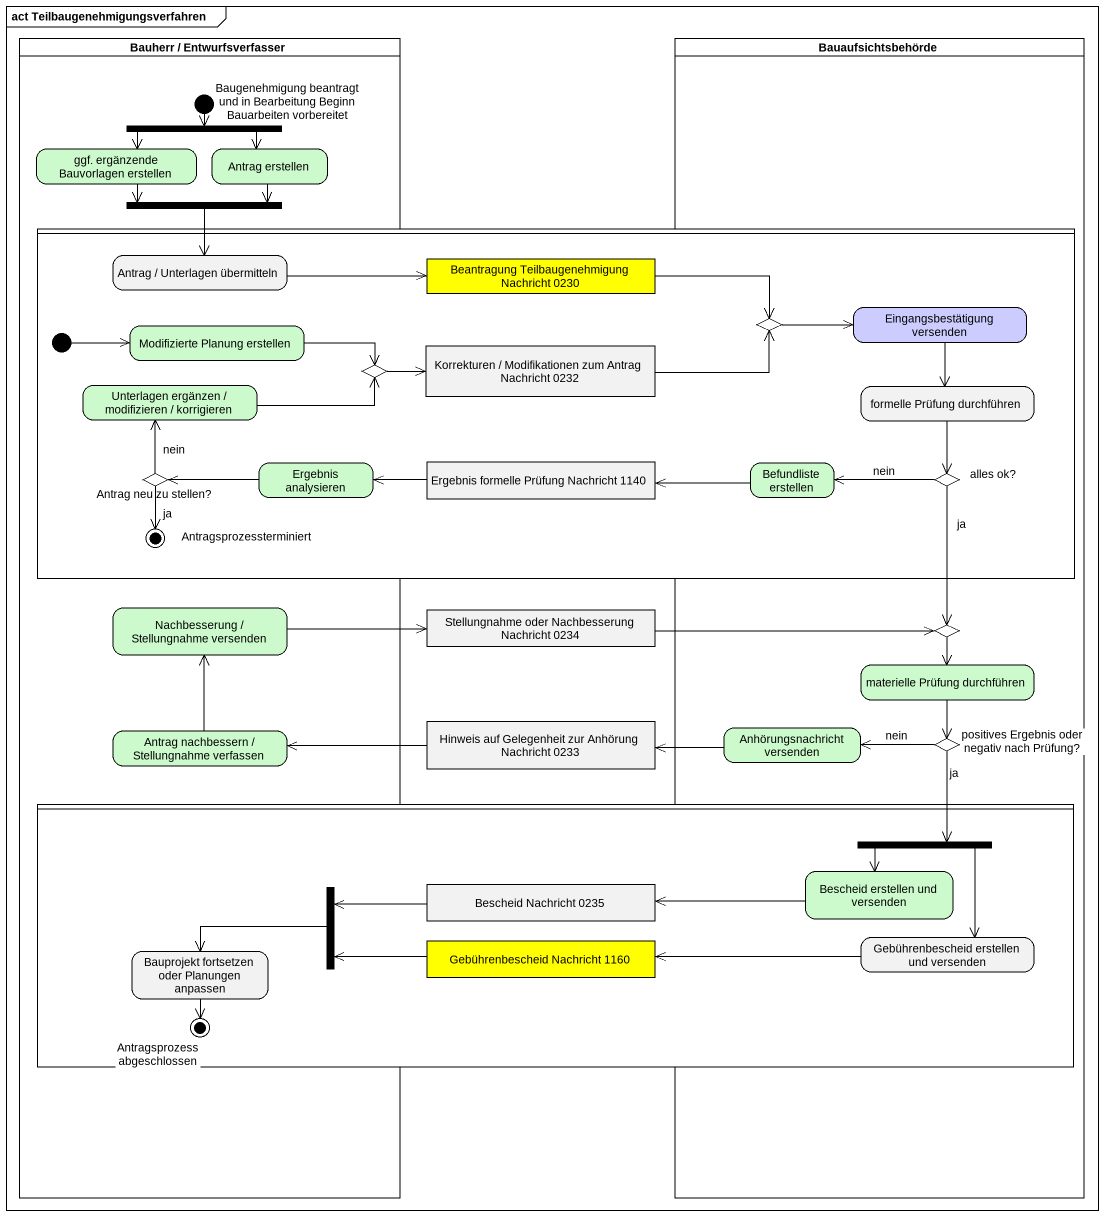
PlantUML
@startuml
mainframe act Teilbaugenehmigungsverfahren
hide empty description
state "Bauherr / Entwurfsverfasser" as Bauherr_Entwurfsverfasser <<partition>> {
  state fork1 <<fork>>
  state "Baugenehmigung beantragt und in Bearbeitung Beginn Bauarbeiten vorbereitet" as Baugenehmigung_beantragt <<start>>
  state "ggf. ergänzende Bauvorlagen erstellen" as ggf_ergänzende_Bauvorlagen #CCFACC
  state "Antrag erstellen" as Antrag_erstellen #CCFACC
  state fork2 <<join>>
  state "Nachbesserung / Stellungnahme versenden" as Nachbesserung_Stellungnahme #CCFACC
  state "Antrag nachbessern / Stellungnahme verfassen" as Antrag_nachbessern #CCFACC
}
state Bauaufsichtsbehörde <<partition>> {
  state choice3 <<choice>>
  state "materielle Prüfung durchführen" as materielle_Prüfung #CCFACC
  state "Anhörungsnachricht versenden" as Anhörungsnachricht_versenden #CCFACC
  state "positives Ergebnis oder negativ nach Prüfung?" as positives_Ergebnis_oder <<choice>>
}
state " " as lane1 <<partition>> {
  state "Antrag / Unterlagen übermitteln" as Antrag_Unterlagen
  state "Beantragung Teilbaugenehmigung Nachricht 0230" as Beantragung <<object>> #FFFF00
  state choice1 <<choice>>
  state "Eingangsbestätigung versenden" as Eingangsbestätigung #CCCCFF
  state "Modifizierte Planung erstellen" as Modifizierte_Planung #CCFACC
  state choice2 <<choice>>
  state "Korrekturen / Modifikationen zum Antrag Nachricht 0232" as Korrekturen_Modifikationen <<object>>
  state "Unterlagen ergänzen / modifizieren / korrigieren" as Unterlagen_ergänzen #CCFACC
  state "formelle Prüfung durchführen" as formelle_Prüfung_durchführen
  state "Ergebnis analysieren" as Ergebnis_analysieren #CCFACC
  state "Ergebnis formelle Prüfung Nachricht 1140" as Ergebnis_formelle_Prüfung <<object>>
  state "Befundliste erstellen" as Befundliste_erstellen #CCFACC
  state "Antrag neu zu stellen?" as Antrag_neu_zu_stellen <<choice>>
  state "alles ok?" as alles_ok <<choice>>
  state Antragsprozessterminiert <<end>>
  [*] -right-> Modifizierte_Planung
}
state "Stellungnahme oder Nachbesserung Nachricht 0234" as Stellungnahme_oder <<object>>
state "Hinweis auf Gelegenheit zur Anhörung Nachricht 0233" as Hinweis_auf_Gelegenheit_zur <<object>>
state " " as lane2 <<partition>> {
  state fork3 <<fork>>
  state fork4 <<join>>
  state "Bescheid Nachricht 0235" as Bescheid_Nachricht_0235 <<object>>
  state "Bescheid erstellen und versenden" as Bescheid_erstellen_und #CCFACC
  state "Gebührenbescheid Nachricht 1160" as Gebührenbescheid_Nachricht <<object>> #FFFF00
  state "Gebührenbescheid erstellen und versenden" as Gebührenbescheid_erstellen
  state "Bauprojekt fortsetzen oder Planungen anpassen" as Bauprojekt_fortsetzen_oder
  state "Antragsprozess abgeschlossen" as Antragsprozess_abgeschlossen <<end>>
}
fork1 -left-> ggf_ergänzende_Bauvorlagen
fork1 -right-> Antrag_erstellen
Baugenehmigung_beantragt --> fork1
ggf_ergänzende_Bauvorlagen -right-> fork2
Antrag_erstellen -left-> fork2
fork2 --> Antrag_Unterlagen
Antrag_Unterlagen -right-> Beantragung
Beantragung -right-> choice1
choice1 -right-> Eingangsbestätigung
Eingangsbestätigung --> formelle_Prüfung_durchführen
Modifizierte_Planung -right-> choice2
choice2 -right-> Korrekturen_Modifikationen
Korrekturen_Modifikationen -right-> choice1
Unterlagen_ergänzen -right-> choice2
formelle_Prüfung_durchführen --> alles_ok
Ergebnis_analysieren -left-> Antrag_neu_zu_stellen
Ergebnis_formelle_Prüfung -left-> Ergebnis_analysieren
Befundliste_erstellen -left-> Ergebnis_formelle_Prüfung
Antrag_neu_zu_stellen -up-> Unterlagen_ergänzen : nein
Antrag_neu_zu_stellen --> Antragsprozessterminiert : ja
alles_ok -left-> Befundliste_erstellen : nein
alles_ok --> choice3 : ja
Nachbesserung_Stellungnahme -right-> Stellungnahme_oder
Stellungnahme_oder -right-> choice3
choice3 --> materielle_Prüfung
materielle_Prüfung --> positives_Ergebnis_oder
Antrag_nachbessern -up-> Nachbesserung_Stellungnahme
Hinweis_auf_Gelegenheit_zur -left-> Antrag_nachbessern
Anhörungsnachricht_versenden -left-> Hinweis_auf_Gelegenheit_zur
positives_Ergebnis_oder -left-> Anhörungsnachricht_versenden : nein
positives_Ergebnis_oder --> fork3 : ja
fork3 --> Bescheid_erstellen_und
fork3 --> Gebührenbescheid_erstellen
fork4 -left-> Bauprojekt_fortsetzen_oder
Bescheid_Nachricht_0235 -left-> fork4
Bescheid_erstellen_und -left-> Bescheid_Nachricht_0235
Gebührenbescheid_Nachricht -left-> fork4
Gebührenbescheid_erstellen -left-> Gebührenbescheid_Nachricht
Bauprojekt_fortsetzen_oder --> Antragsprozess_abgeschlossen
@enduml
